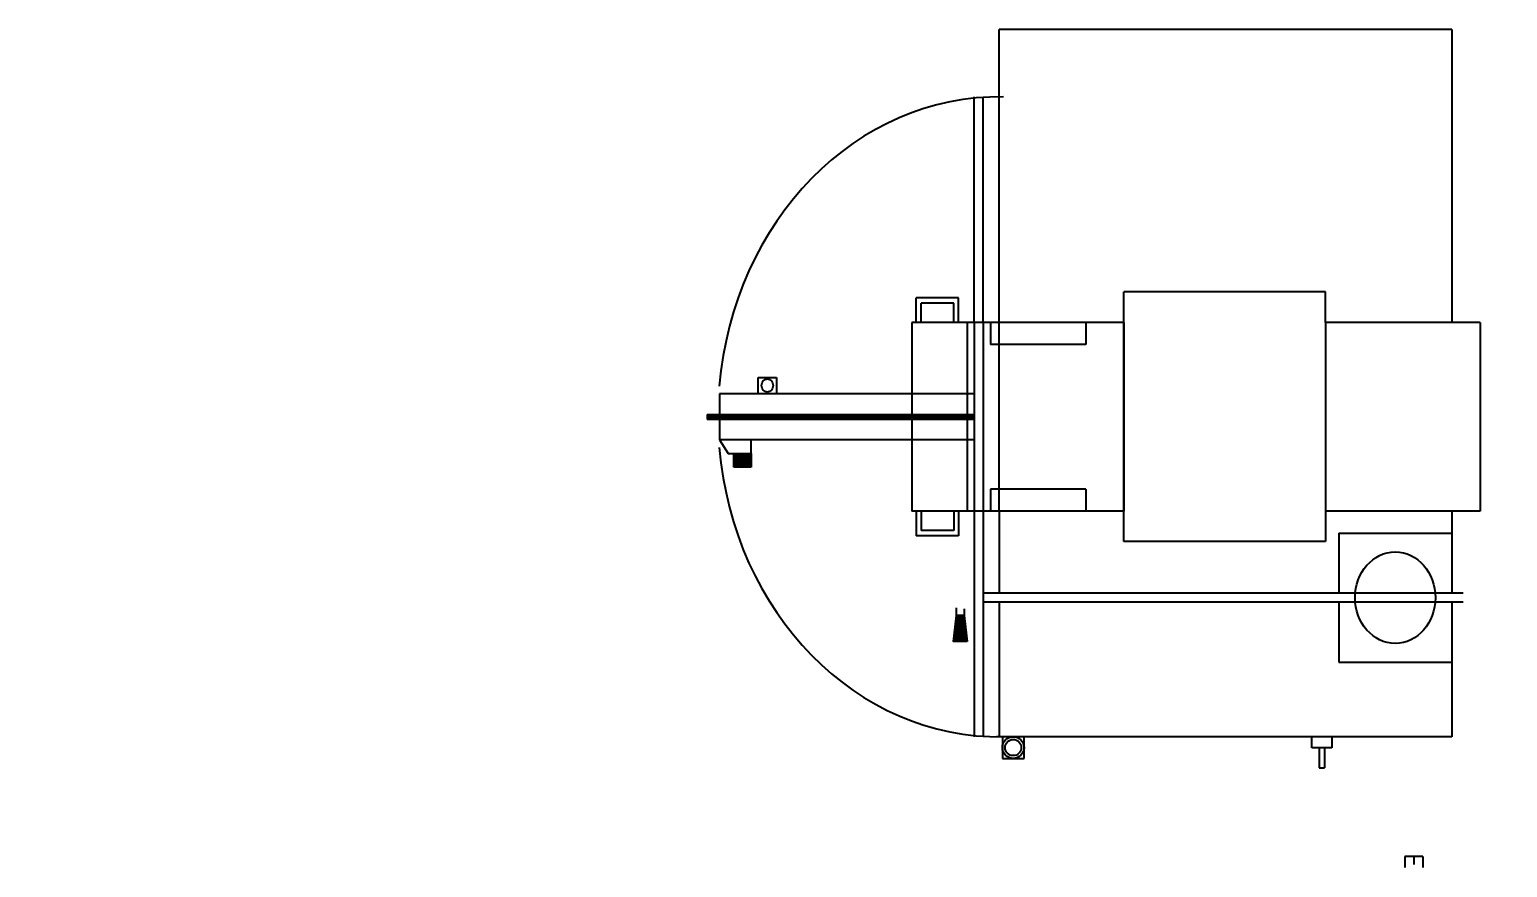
# Model space of a CAD drawing. Extents: x -5598 to 26293, y -3808 to 13850.
# Drawn here: x -1886.2 to -1663.1, y 10409.1 to 10535.6 of the extents above; entities that cross this region are included whole.
import ezdxf

# ---------------------------------------------------------------- set-up
doc = ezdxf.new("R2010")
doc.units = 0
doc.header["$LTSCALE"] = 100
doc.header["$MEASUREMENT"] = 0
doc.layers.add('IZ', color=7, linetype='Continuous')
doc.layers.add('OLCU DIS', color=7, linetype='Continuous')
doc.styles.add('olcu', font='romans.shx', dxfattribs={"width": 0.5})
doc.dimstyles.new('1-200', dxfattribs={"dimtxt": 40, "dimasz": 2, "dimexe": 0, "dimexo": 0, "dimgap": 10, "dimtad": 1, "dimdec": 4, "dimrnd": 0.1, "dimzin": 9, "dimdsep": 46, "dimtxsty": 'olcu', "dimblk1": 'SOL', "dimblk2": 'SAG', "dimsah": 1, "dimcen": 0, "dimse1": 1, "dimse2": 1, "dimclre": 13, "dimadec": 0, "dimazin": 0, "dimtfac": 1, "dimtdec": 4, "dimtix": 1, "dimtmove": 2, "dimatfit": 2, "dimldrblk": 'SOL', "dimfxl": 0, "dimtolj": 1, "dimarcsym": 0})

# ---------------------------------------------------------------- blocks, each defined once
blk = doc.blocks.new('CAMASIRHANE-UTULEME')
at = {"color": 0}
for p, q in [((-132.03, -363.87), (-200.37, -363.87)), ((-200.37, -374.04), (-200.37, -363.87)), ((-132.03, -363.87), (-132.03, -408.11)), ((-204.11, -408.11), (-204.11, -374.04)), ((-202.79, -408.11), (-202.79, -374.04)), ((-200.37, -436.6), (-200.37, -374.04)), ((-151.09, -403.5), (-181.51, -403.5)), ((-181.51, -441.21), (-181.51, -403.5)), ((-151.09, -408.11), (-151.09, -403.5)), ((-206.47, -404.37), (-212.86, -404.37)), ((-212.86, -408.11), (-212.86, -404.37)), ((-207.19, -405.19), (-212.15, -405.19)), ((-212.15, -408.11), (-212.15, -405.19)), ((-207.19, -408.11), (-207.19, -405.19)), ((-206.47, -408.11), (-206.47, -404.37)), ((-181.51, -408.11), (-213.55, -408.11)), ((-213.55, -408.11), (-213.55, -436.6)), ((-205.17, -408.11), (-205.17, -436.6)), ((-204.11, -408.11), (-204.11, -470.67)), ((-202.79, -408.11), (-202.79, -470.67)), ((-201.68, -408.11), (-201.68, -411.43)), ((-187.29, -408.11), (-187.29, -411.43)), ((-181.51, -408.11), (-181.51, -436.6)), ((-127.76, -408.11), (-151.09, -408.11)), ((-151.09, -408.11), (-151.09, -436.6)), ((-127.76, -408.11), (-127.76, -436.6)), ((-187.29, -411.43), (-201.68, -411.43)), ((-236.72, -418.9), (-236.72, -416.42)), ((-236.72, -416.42), (-233.95, -416.42)), ((-233.95, -416.42), (-233.95, -418.9)), ((-204.11, -418.9), (-242.56, -418.9)), ((-242.56, -418.9), (-242.56, -425.81)), ((-244.44, -422.01), (-213.55, -422.01)), ((-244.44, -422.01), (-244.44, -422.7)), ((-244.44, -422.01), (-243.83, -422.7)), ((-244.44, -422.11), (-243.92, -422.7)), ((-244.44, -422.21), (-244.01, -422.7)), ((-244.44, -422.32), (-244.1, -422.7)), ((-244.44, -422.42), (-244.19, -422.7)), ((-244.44, -422.52), (-244.28, -422.7)), ((-244.44, -422.62), (-244.37, -422.7)), ((-244.44, -422.7), (-213.55, -422.7)), ((-244.35, -422.01), (-243.74, -422.7)), ((-244.26, -422.01), (-243.65, -422.7)), ((-244.17, -422.01), (-243.56, -422.7)), ((-244.08, -422.01), (-243.47, -422.7)), ((-243.99, -422.01), (-243.38, -422.7)), ((-243.9, -422.01), (-243.29, -422.7)), ((-243.81, -422.01), (-243.2, -422.7)), ((-243.72, -422.01), (-243.11, -422.7)), ((-243.63, -422.01), (-243.02, -422.7)), ((-243.54, -422.01), (-242.93, -422.7)), ((-243.45, -422.01), (-242.84, -422.7)), ((-243.36, -422.01), (-242.76, -422.7)), ((-243.27, -422.01), (-242.67, -422.7)), ((-243.18, -422.01), (-242.58, -422.7)), ((-243.09, -422.01), (-242.56, -422.62)), ((-243, -422.01), (-242.56, -422.52)), ((-242.92, -422.01), (-242.56, -422.42)), ((-242.83, -422.01), (-242.56, -422.32)), ((-242.74, -422.01), (-242.56, -422.21)), ((-242.65, -422.01), (-242.56, -422.11)), ((-242.56, -422.01), (-242.56, -422.01)), ((-242.56, -422.01), (-241.95, -422.7)), ((-242.56, -422.11), (-242.04, -422.7)), ((-242.56, -422.21), (-242.13, -422.7)), ((-242.56, -422.32), (-242.22, -422.7)), ((-242.56, -422.42), (-242.31, -422.7)), ((-242.56, -422.52), (-242.4, -422.7)), ((-242.56, -422.62), (-242.49, -422.7)), ((-242.47, -422.01), (-241.86, -422.7)), ((-242.38, -422.01), (-241.77, -422.7)), ((-242.29, -422.01), (-241.68, -422.7)), ((-242.2, -422.01), (-241.59, -422.7)), ((-242.11, -422.01), (-241.5, -422.7)), ((-242.02, -422.01), (-241.41, -422.7)), ((-241.93, -422.01), (-241.32, -422.7)), ((-241.84, -422.01), (-241.23, -422.7)), ((-241.75, -422.01), (-241.14, -422.7)), ((-241.66, -422.01), (-241.05, -422.7)), ((-241.57, -422.01), (-240.97, -422.7)), ((-241.48, -422.01), (-240.88, -422.7)), ((-241.39, -422.01), (-240.79, -422.7)), ((-241.3, -422.01), (-240.7, -422.7)), ((-241.21, -422.01), (-240.61, -422.7)), ((-241.13, -422.01), (-240.52, -422.7)), ((-241.04, -422.01), (-240.43, -422.7)), ((-240.95, -422.01), (-240.34, -422.7)), ((-240.86, -422.01), (-240.25, -422.7)), ((-240.77, -422.01), (-240.16, -422.7)), ((-240.68, -422.01), (-240.07, -422.7)), ((-240.59, -422.01), (-239.98, -422.7)), ((-240.5, -422.01), (-239.89, -422.7)), ((-240.41, -422.01), (-239.8, -422.7)), ((-240.32, -422.01), (-239.71, -422.7)), ((-240.23, -422.01), (-239.62, -422.7)), ((-240.14, -422.01), (-239.53, -422.7)), ((-240.05, -422.01), (-239.44, -422.7)), ((-239.96, -422.01), (-239.35, -422.7)), ((-239.87, -422.01), (-239.26, -422.7)), ((-239.78, -422.01), (-239.18, -422.7)), ((-239.69, -422.01), (-239.09, -422.7)), ((-239.6, -422.01), (-239, -422.7)), ((-239.51, -422.01), (-238.91, -422.7)), ((-239.42, -422.01), (-238.82, -422.7)), ((-239.34, -422.01), (-238.73, -422.7)), ((-239.25, -422.01), (-238.64, -422.7)), ((-239.16, -422.01), (-238.55, -422.7)), ((-239.07, -422.01), (-238.46, -422.7)), ((-238.98, -422.01), (-238.37, -422.7)), ((-238.89, -422.01), (-238.28, -422.7)), ((-238.8, -422.01), (-238.19, -422.7)), ((-238.71, -422.01), (-238.1, -422.7)), ((-238.62, -422.01), (-238.01, -422.7)), ((-238.53, -422.01), (-237.92, -422.7)), ((-238.44, -422.01), (-237.83, -422.7)), ((-238.35, -422.01), (-237.74, -422.7)), ((-238.26, -422.01), (-237.65, -422.7)), ((-238.17, -422.01), (-237.56, -422.7)), ((-238.08, -422.01), (-237.47, -422.7)), ((-237.99, -422.01), (-237.39, -422.7)), ((-237.9, -422.01), (-237.3, -422.7)), ((-237.81, -422.01), (-237.21, -422.7)), ((-237.72, -422.01), (-237.12, -422.7)), ((-237.63, -422.01), (-237.03, -422.7)), ((-237.55, -422.01), (-236.94, -422.7)), ((-237.46, -422.01), (-236.85, -422.7)), ((-237.37, -422.01), (-236.76, -422.7)), ((-237.28, -422.01), (-236.67, -422.7)), ((-237.19, -422.01), (-236.58, -422.7)), ((-237.1, -422.01), (-236.49, -422.7)), ((-237.01, -422.01), (-236.4, -422.7)), ((-236.92, -422.01), (-236.31, -422.7)), ((-236.83, -422.01), (-236.22, -422.7)), ((-236.74, -422.01), (-236.13, -422.7)), ((-236.65, -422.01), (-236.04, -422.7)), ((-236.56, -422.01), (-235.95, -422.7)), ((-236.47, -422.01), (-235.86, -422.7)), ((-236.38, -422.01), (-235.77, -422.7)), ((-236.29, -422.01), (-235.68, -422.7)), ((-236.2, -422.01), (-235.6, -422.7)), ((-236.11, -422.01), (-235.51, -422.7)), ((-236.02, -422.01), (-235.42, -422.7)), ((-235.93, -422.01), (-235.33, -422.7)), ((-235.84, -422.01), (-235.24, -422.7)), ((-235.76, -422.01), (-235.15, -422.7)), ((-235.67, -422.01), (-235.06, -422.7)), ((-235.58, -422.01), (-234.97, -422.7)), ((-235.49, -422.01), (-234.88, -422.7)), ((-235.4, -422.01), (-234.79, -422.7)), ((-235.31, -422.01), (-234.7, -422.7)), ((-235.22, -422.01), (-234.61, -422.7)), ((-235.13, -422.01), (-234.52, -422.7)), ((-235.04, -422.01), (-234.43, -422.7)), ((-234.95, -422.01), (-234.34, -422.7)), ((-234.86, -422.01), (-234.25, -422.7)), ((-234.77, -422.01), (-234.16, -422.7)), ((-234.68, -422.01), (-234.07, -422.7)), ((-234.59, -422.01), (-233.98, -422.7)), ((-234.5, -422.01), (-233.89, -422.7)), ((-234.41, -422.01), (-233.81, -422.7)), ((-234.32, -422.01), (-233.72, -422.7)), ((-234.23, -422.01), (-233.63, -422.7)), ((-234.14, -422.01), (-233.54, -422.7)), ((-234.05, -422.01), (-233.45, -422.7)), ((-233.97, -422.01), (-233.36, -422.7)), ((-233.88, -422.01), (-233.27, -422.7)), ((-233.79, -422.01), (-233.18, -422.7)), ((-233.7, -422.01), (-233.09, -422.7)), ((-233.61, -422.01), (-233, -422.7)), ((-233.52, -422.01), (-232.91, -422.7)), ((-233.43, -422.01), (-232.82, -422.7)), ((-233.34, -422.01), (-232.73, -422.7)), ((-233.25, -422.01), (-232.64, -422.7)), ((-233.16, -422.01), (-232.55, -422.7)), ((-233.07, -422.01), (-232.46, -422.7)), ((-232.98, -422.01), (-232.37, -422.7)), ((-232.89, -422.01), (-232.28, -422.7)), ((-232.8, -422.01), (-232.19, -422.7)), ((-232.71, -422.01), (-232.1, -422.7)), ((-232.62, -422.01), (-232.01, -422.7)), ((-232.53, -422.01), (-231.93, -422.7)), ((-232.44, -422.01), (-231.84, -422.7)), ((-232.35, -422.01), (-231.75, -422.7)), ((-232.26, -422.01), (-231.66, -422.7)), ((-232.18, -422.01), (-231.57, -422.7)), ((-232.09, -422.01), (-231.48, -422.7)), ((-232, -422.01), (-231.39, -422.7)), ((-231.91, -422.01), (-231.3, -422.7)), ((-231.82, -422.01), (-231.21, -422.7)), ((-231.73, -422.01), (-231.12, -422.7)), ((-231.64, -422.01), (-231.03, -422.7)), ((-231.55, -422.01), (-230.94, -422.7)), ((-231.46, -422.01), (-230.85, -422.7)), ((-231.37, -422.01), (-230.76, -422.7)), ((-231.28, -422.01), (-230.67, -422.7)), ((-231.19, -422.01), (-230.58, -422.7)), ((-231.1, -422.01), (-230.49, -422.7)), ((-231.01, -422.01), (-230.4, -422.7)), ((-230.92, -422.01), (-230.31, -422.7)), ((-230.83, -422.01), (-230.22, -422.7)), ((-230.74, -422.01), (-230.14, -422.7)), ((-230.65, -422.01), (-230.05, -422.7)), ((-230.56, -422.01), (-229.96, -422.7)), ((-230.47, -422.01), (-229.87, -422.7)), ((-230.38, -422.01), (-229.78, -422.7)), ((-230.3, -422.01), (-229.69, -422.7)), ((-230.21, -422.01), (-229.6, -422.7)), ((-230.12, -422.01), (-229.51, -422.7)), ((-230.03, -422.01), (-229.42, -422.7)), ((-229.94, -422.01), (-229.33, -422.7)), ((-229.85, -422.01), (-229.24, -422.7)), ((-229.76, -422.01), (-229.15, -422.7)), ((-229.67, -422.01), (-229.06, -422.7)), ((-229.58, -422.01), (-228.97, -422.7)), ((-229.49, -422.01), (-228.88, -422.7)), ((-229.4, -422.01), (-228.79, -422.7)), ((-229.31, -422.01), (-228.7, -422.7)), ((-229.22, -422.01), (-228.61, -422.7)), ((-229.13, -422.01), (-228.52, -422.7)), ((-229.04, -422.01), (-228.43, -422.7)), ((-228.95, -422.01), (-228.35, -422.7)), ((-228.86, -422.01), (-228.26, -422.7)), ((-228.77, -422.01), (-228.17, -422.7)), ((-228.68, -422.01), (-228.08, -422.7)), ((-228.59, -422.01), (-227.99, -422.7)), ((-228.51, -422.01), (-227.9, -422.7)), ((-228.42, -422.01), (-227.81, -422.7)), ((-228.33, -422.01), (-227.72, -422.7)), ((-228.24, -422.01), (-227.63, -422.7)), ((-228.15, -422.01), (-227.54, -422.7)), ((-228.06, -422.01), (-227.45, -422.7)), ((-227.97, -422.01), (-227.36, -422.7)), ((-227.88, -422.01), (-227.27, -422.7)), ((-227.79, -422.01), (-227.18, -422.7)), ((-227.7, -422.01), (-227.09, -422.7)), ((-227.61, -422.01), (-227, -422.7)), ((-227.52, -422.01), (-226.91, -422.7)), ((-227.43, -422.01), (-226.82, -422.7)), ((-227.34, -422.01), (-226.73, -422.7)), ((-227.25, -422.01), (-226.64, -422.7)), ((-227.16, -422.01), (-226.56, -422.7)), ((-227.07, -422.01), (-226.47, -422.7)), ((-226.98, -422.01), (-226.38, -422.7)), ((-226.89, -422.01), (-226.29, -422.7)), ((-226.8, -422.01), (-226.2, -422.7)), ((-226.72, -422.01), (-226.11, -422.7)), ((-226.63, -422.01), (-226.02, -422.7)), ((-226.54, -422.01), (-225.93, -422.7)), ((-226.45, -422.01), (-225.84, -422.7)), ((-226.36, -422.01), (-225.75, -422.7)), ((-226.27, -422.01), (-225.66, -422.7)), ((-226.18, -422.01), (-225.57, -422.7)), ((-226.09, -422.01), (-225.48, -422.7)), ((-226, -422.01), (-225.39, -422.7)), ((-225.91, -422.01), (-225.3, -422.7)), ((-225.82, -422.01), (-225.21, -422.7)), ((-225.73, -422.01), (-225.12, -422.7)), ((-225.64, -422.01), (-225.03, -422.7)), ((-225.55, -422.01), (-224.94, -422.7)), ((-225.46, -422.01), (-224.85, -422.7)), ((-225.37, -422.01), (-224.77, -422.7)), ((-225.28, -422.01), (-224.68, -422.7)), ((-225.19, -422.01), (-224.59, -422.7)), ((-225.1, -422.01), (-224.5, -422.7)), ((-225.01, -422.01), (-224.41, -422.7)), ((-224.93, -422.01), (-224.32, -422.7)), ((-224.84, -422.01), (-224.23, -422.7)), ((-224.75, -422.01), (-224.14, -422.7)), ((-224.66, -422.01), (-224.05, -422.7)), ((-224.57, -422.01), (-223.96, -422.7)), ((-224.48, -422.01), (-223.87, -422.7)), ((-224.39, -422.01), (-223.78, -422.7)), ((-224.3, -422.01), (-223.69, -422.7)), ((-224.21, -422.01), (-223.6, -422.7)), ((-224.12, -422.01), (-223.51, -422.7)), ((-224.03, -422.01), (-223.42, -422.7)), ((-223.94, -422.01), (-223.33, -422.7)), ((-223.85, -422.01), (-223.24, -422.7)), ((-223.76, -422.01), (-223.15, -422.7)), ((-223.67, -422.01), (-223.06, -422.7)), ((-223.58, -422.01), (-222.98, -422.7)), ((-223.49, -422.01), (-222.89, -422.7)), ((-223.4, -422.01), (-222.8, -422.7)), ((-223.31, -422.01), (-222.71, -422.7)), ((-223.22, -422.01), (-222.62, -422.7)), ((-223.14, -422.01), (-222.53, -422.7)), ((-223.05, -422.01), (-222.44, -422.7)), ((-222.96, -422.01), (-222.35, -422.7)), ((-222.87, -422.01), (-222.26, -422.7)), ((-222.78, -422.01), (-222.17, -422.7)), ((-222.69, -422.01), (-222.08, -422.7)), ((-222.6, -422.01), (-221.99, -422.7)), ((-222.51, -422.01), (-221.9, -422.7)), ((-222.42, -422.01), (-221.81, -422.7)), ((-222.33, -422.01), (-221.72, -422.7)), ((-222.24, -422.01), (-221.63, -422.7)), ((-222.15, -422.01), (-221.54, -422.7)), ((-222.06, -422.01), (-221.45, -422.7)), ((-221.97, -422.01), (-221.36, -422.7)), ((-221.88, -422.01), (-221.27, -422.7)), ((-221.79, -422.01), (-221.19, -422.7)), ((-221.7, -422.01), (-221.1, -422.7)), ((-221.61, -422.01), (-221.01, -422.7)), ((-221.52, -422.01), (-220.92, -422.7)), ((-221.43, -422.01), (-220.83, -422.7)), ((-221.35, -422.01), (-220.74, -422.7)), ((-221.26, -422.01), (-220.65, -422.7)), ((-221.17, -422.01), (-220.56, -422.7)), ((-221.08, -422.01), (-220.47, -422.7)), ((-220.99, -422.01), (-220.38, -422.7)), ((-220.9, -422.01), (-220.29, -422.7)), ((-220.81, -422.01), (-220.2, -422.7)), ((-220.72, -422.01), (-220.11, -422.7)), ((-220.63, -422.01), (-220.02, -422.7)), ((-220.54, -422.01), (-219.93, -422.7)), ((-220.45, -422.01), (-219.84, -422.7)), ((-220.36, -422.01), (-219.75, -422.7)), ((-220.27, -422.01), (-219.66, -422.7)), ((-220.18, -422.01), (-219.57, -422.7)), ((-220.09, -422.01), (-219.48, -422.7)), ((-220, -422.01), (-219.39, -422.7)), ((-219.91, -422.01), (-219.31, -422.7)), ((-219.82, -422.01), (-219.22, -422.7)), ((-219.73, -422.01), (-219.13, -422.7)), ((-219.64, -422.01), (-219.04, -422.7)), ((-219.56, -422.01), (-218.95, -422.7)), ((-219.47, -422.01), (-218.86, -422.7)), ((-219.38, -422.01), (-218.77, -422.7)), ((-219.29, -422.01), (-218.68, -422.7)), ((-219.2, -422.01), (-218.59, -422.7)), ((-219.11, -422.01), (-218.5, -422.7)), ((-219.02, -422.01), (-218.41, -422.7)), ((-218.93, -422.01), (-218.32, -422.7)), ((-218.84, -422.01), (-218.23, -422.7)), ((-218.75, -422.01), (-218.14, -422.7)), ((-218.66, -422.01), (-218.05, -422.7)), ((-218.57, -422.01), (-217.96, -422.7)), ((-218.48, -422.01), (-217.87, -422.7)), ((-218.39, -422.01), (-217.78, -422.7)), ((-218.3, -422.01), (-217.69, -422.7)), ((-218.21, -422.01), (-217.6, -422.7)), ((-218.12, -422.01), (-217.52, -422.7)), ((-218.03, -422.01), (-217.43, -422.7)), ((-217.94, -422.01), (-217.34, -422.7)), ((-217.85, -422.01), (-217.25, -422.7)), ((-217.76, -422.01), (-217.16, -422.7)), ((-217.68, -422.01), (-217.07, -422.7)), ((-217.59, -422.01), (-216.98, -422.7)), ((-217.5, -422.01), (-216.89, -422.7)), ((-217.41, -422.01), (-216.8, -422.7)), ((-217.32, -422.01), (-216.71, -422.7)), ((-217.23, -422.01), (-216.62, -422.7)), ((-217.14, -422.01), (-216.53, -422.7)), ((-217.05, -422.01), (-216.44, -422.7)), ((-216.96, -422.01), (-216.35, -422.7)), ((-216.87, -422.01), (-216.26, -422.7)), ((-216.78, -422.01), (-216.17, -422.7)), ((-216.69, -422.01), (-216.08, -422.7)), ((-216.6, -422.01), (-215.99, -422.7)), ((-216.51, -422.01), (-215.9, -422.7)), ((-216.42, -422.01), (-215.81, -422.7)), ((-216.33, -422.01), (-215.73, -422.7)), ((-216.24, -422.01), (-215.64, -422.7)), ((-216.15, -422.01), (-215.55, -422.7)), ((-216.06, -422.01), (-215.46, -422.7)), ((-215.97, -422.01), (-215.37, -422.7)), ((-215.89, -422.01), (-215.28, -422.7)), ((-215.8, -422.01), (-215.19, -422.7)), ((-215.71, -422.01), (-215.1, -422.7)), ((-215.62, -422.01), (-215.01, -422.7)), ((-215.53, -422.01), (-214.92, -422.7)), ((-215.44, -422.01), (-214.83, -422.7)), ((-215.35, -422.01), (-214.74, -422.7)), ((-215.26, -422.01), (-214.65, -422.7)), ((-215.17, -422.01), (-214.56, -422.7)), ((-215.08, -422.01), (-214.47, -422.7)), ((-214.99, -422.01), (-214.38, -422.7)), ((-214.9, -422.01), (-214.29, -422.7)), ((-214.81, -422.01), (-214.2, -422.7)), ((-214.72, -422.01), (-214.11, -422.7)), ((-214.63, -422.01), (-214.02, -422.7)), ((-214.54, -422.01), (-213.94, -422.7)), ((-214.45, -422.01), (-213.85, -422.7)), ((-214.36, -422.01), (-213.76, -422.7)), ((-214.27, -422.01), (-213.67, -422.7)), ((-214.18, -422.01), (-213.58, -422.7)), ((-214.1, -422.01), (-213.55, -422.63)), ((-214.01, -422.01), (-213.55, -422.52)), ((-213.92, -422.01), (-213.55, -422.42)), ((-213.83, -422.01), (-213.55, -422.32)), ((-213.74, -422.01), (-213.55, -422.22)), ((-213.65, -422.01), (-213.55, -422.12)), ((-213.56, -422.01), (-213.55, -422.01)), ((-213.55, -422.01), (-213.55, -422.7)), ((-213.55, -422.01), (-204.11, -422.01)), ((-213.55, -422.01), (-212.94, -422.7)), ((-213.55, -422.11), (-213.03, -422.7)), ((-213.55, -422.21), (-213.12, -422.7)), ((-213.55, -422.31), (-213.21, -422.7)), ((-213.55, -422.41), (-213.3, -422.7)), ((-213.55, -422.51), (-213.39, -422.7)), ((-213.55, -422.62), (-213.48, -422.7)), ((-213.55, -422.7), (-204.11, -422.7)), ((-213.46, -422.01), (-212.85, -422.7)), ((-213.37, -422.01), (-212.76, -422.7)), ((-213.28, -422.01), (-212.67, -422.7)), ((-213.19, -422.01), (-212.58, -422.7)), ((-213.1, -422.01), (-212.5, -422.7)), ((-213.01, -422.01), (-212.41, -422.7)), ((-212.92, -422.01), (-212.32, -422.7)), ((-212.83, -422.01), (-212.23, -422.7)), ((-212.74, -422.01), (-212.14, -422.7)), ((-212.65, -422.01), (-212.05, -422.7)), ((-212.56, -422.01), (-211.96, -422.7)), ((-212.47, -422.01), (-211.87, -422.7)), ((-212.38, -422.01), (-211.78, -422.7)), ((-212.29, -422.01), (-211.69, -422.7)), ((-212.2, -422.01), (-211.6, -422.7)), ((-212.11, -422.01), (-211.51, -422.7)), ((-212.02, -422.01), (-211.42, -422.7)), ((-211.94, -422.01), (-211.33, -422.7)), ((-211.85, -422.01), (-211.24, -422.7)), ((-211.76, -422.01), (-211.15, -422.7)), ((-211.67, -422.01), (-211.06, -422.7)), ((-211.58, -422.01), (-210.97, -422.7)), ((-211.49, -422.01), (-210.88, -422.7)), ((-211.4, -422.01), (-210.79, -422.7)), ((-211.31, -422.01), (-210.71, -422.7)), ((-211.22, -422.01), (-210.62, -422.7)), ((-211.13, -422.01), (-210.53, -422.7)), ((-211.04, -422.01), (-210.44, -422.7)), ((-210.95, -422.01), (-210.35, -422.7)), ((-210.86, -422.01), (-210.26, -422.7)), ((-210.77, -422.01), (-210.17, -422.7)), ((-210.68, -422.01), (-210.08, -422.7)), ((-210.59, -422.01), (-209.99, -422.7)), ((-210.5, -422.01), (-209.9, -422.7)), ((-210.41, -422.01), (-209.81, -422.7)), ((-210.32, -422.01), (-209.72, -422.7)), ((-210.23, -422.01), (-209.63, -422.7)), ((-210.15, -422.01), (-209.54, -422.7)), ((-210.06, -422.01), (-209.45, -422.7)), ((-209.97, -422.01), (-209.36, -422.7)), ((-209.88, -422.01), (-209.27, -422.7)), ((-209.79, -422.01), (-209.18, -422.7)), ((-209.7, -422.01), (-209.09, -422.7)), ((-209.61, -422.01), (-209, -422.7)), ((-209.52, -422.01), (-208.92, -422.7)), ((-209.43, -422.01), (-208.83, -422.7)), ((-209.34, -422.01), (-208.74, -422.7)), ((-209.25, -422.01), (-208.65, -422.7)), ((-209.16, -422.01), (-208.56, -422.7)), ((-209.07, -422.01), (-208.47, -422.7)), ((-208.98, -422.01), (-208.38, -422.7)), ((-208.89, -422.01), (-208.29, -422.7)), ((-208.8, -422.01), (-208.2, -422.7)), ((-208.71, -422.01), (-208.11, -422.7)), ((-208.62, -422.01), (-208.02, -422.7)), ((-208.53, -422.01), (-207.93, -422.7)), ((-208.44, -422.01), (-207.84, -422.7)), ((-208.36, -422.01), (-207.75, -422.7)), ((-208.27, -422.01), (-207.66, -422.7)), ((-208.18, -422.01), (-207.57, -422.7)), ((-208.09, -422.01), (-207.48, -422.7)), ((-208, -422.01), (-207.39, -422.7)), ((-207.91, -422.01), (-207.3, -422.7)), ((-207.82, -422.01), (-207.21, -422.7)), ((-207.73, -422.01), (-207.13, -422.7)), ((-207.64, -422.01), (-207.04, -422.7)), ((-207.55, -422.01), (-206.95, -422.7)), ((-207.46, -422.01), (-206.86, -422.7)), ((-207.37, -422.01), (-206.77, -422.7)), ((-207.28, -422.01), (-206.68, -422.7)), ((-207.19, -422.01), (-206.59, -422.7)), ((-207.1, -422.01), (-206.5, -422.7)), ((-207.01, -422.01), (-206.41, -422.7)), ((-206.92, -422.01), (-206.32, -422.7)), ((-206.83, -422.01), (-206.23, -422.7)), ((-206.74, -422.01), (-206.14, -422.7)), ((-206.65, -422.01), (-206.05, -422.7)), ((-206.57, -422.01), (-205.96, -422.7)), ((-206.48, -422.01), (-205.87, -422.7)), ((-206.39, -422.01), (-205.78, -422.7)), ((-206.3, -422.01), (-205.69, -422.7)), ((-206.21, -422.01), (-205.6, -422.7)), ((-206.12, -422.01), (-205.51, -422.7)), ((-206.03, -422.01), (-205.42, -422.7)), ((-205.94, -422.01), (-205.34, -422.7)), ((-205.85, -422.01), (-205.25, -422.7)), ((-205.76, -422.01), (-205.16, -422.7)), ((-205.67, -422.01), (-205.07, -422.7)), ((-205.58, -422.01), (-204.98, -422.7)), ((-205.49, -422.01), (-204.89, -422.7)), ((-205.4, -422.01), (-204.8, -422.7)), ((-205.31, -422.01), (-204.71, -422.7)), ((-205.22, -422.01), (-204.62, -422.7)), ((-205.13, -422.01), (-204.53, -422.7)), ((-205.04, -422.01), (-204.44, -422.7)), ((-204.95, -422.01), (-204.35, -422.7)), ((-204.86, -422.01), (-204.26, -422.7)), ((-204.78, -422.01), (-204.17, -422.7)), ((-204.69, -422.01), (-204.11, -422.67)), ((-204.6, -422.01), (-204.11, -422.56)), ((-204.51, -422.01), (-204.11, -422.46)), ((-204.42, -422.01), (-204.11, -422.36)), ((-204.33, -422.01), (-204.11, -422.26)), ((-204.24, -422.01), (-204.11, -422.16)), ((-204.15, -422.01), (-204.11, -422.05)), ((-204.11, -425.81), (-242.56, -425.81)), ((-242.56, -425.81), (-241.27, -427.91)), ((-237.79, -427.91), (-237.79, -425.81)), ((-241.27, -427.91), (-237.79, -427.91)), ((-240.4, -429.97), (-240.4, -427.91)), ((-240.4, -427.93), (-239.09, -429.42)), ((-240.4, -428.04), (-239.09, -429.52)), ((-240.4, -428.14), (-239.09, -429.62)), ((-240.4, -428.24), (-239.09, -429.73)), ((-240.4, -428.34), (-239.09, -429.83)), ((-240.33, -427.91), (-239.09, -429.32)), ((-240.24, -427.91), (-239.09, -429.22)), ((-240.15, -427.91), (-239.09, -429.12)), ((-240.06, -427.91), (-239.09, -429.01)), ((-239.97, -427.91), (-239.09, -428.91)), ((-239.88, -427.91), (-239.09, -428.81)), ((-239.79, -427.91), (-239.09, -428.71)), ((-239.7, -427.91), (-239.09, -428.61)), ((-239.61, -427.91), (-239.09, -428.5)), ((-239.52, -427.91), (-239.09, -428.4)), ((-239.43, -427.91), (-239.09, -428.3)), ((-239.35, -427.91), (-239.09, -428.2)), ((-239.26, -427.91), (-239.09, -428.1)), ((-239.17, -427.91), (-239.09, -427.99)), ((-239.09, -429.97), (-239.09, -427.91)), ((-239.09, -427.99), (-237.79, -429.48)), ((-239.09, -428.1), (-237.79, -429.58)), ((-239.09, -428.2), (-237.79, -429.68)), ((-239.09, -428.3), (-237.79, -429.79)), ((-239.08, -427.91), (-237.79, -429.38)), ((-238.99, -427.91), (-237.79, -429.28)), ((-238.9, -427.91), (-237.79, -429.17)), ((-238.81, -427.91), (-237.79, -429.07)), ((-238.72, -427.91), (-237.79, -428.97)), ((-238.63, -427.91), (-237.79, -428.87)), ((-238.54, -427.91), (-237.79, -428.77)), ((-238.45, -427.91), (-237.79, -428.67)), ((-238.36, -427.91), (-237.79, -428.56)), ((-238.27, -427.91), (-237.79, -428.46)), ((-238.18, -427.91), (-237.79, -428.36)), ((-238.09, -427.91), (-237.79, -428.26)), ((-238, -427.91), (-237.79, -428.16)), ((-237.91, -427.91), (-237.79, -428.05)), ((-237.82, -427.91), (-237.79, -427.95)), ((-237.79, -427.91), (-237.79, -429.97)), ((-240.4, -428.44), (-239.09, -429.93)), ((-240.4, -428.55), (-239.15, -429.97)), ((-240.4, -428.65), (-239.24, -429.97)), ((-240.4, -428.75), (-239.33, -429.97)), ((-240.4, -428.85), (-239.42, -429.97)), ((-240.4, -428.95), (-239.51, -429.97)), ((-240.4, -429.06), (-239.6, -429.97)), ((-240.4, -429.16), (-239.69, -429.97)), ((-240.4, -429.26), (-239.78, -429.97)), ((-240.4, -429.36), (-239.87, -429.97)), ((-240.4, -429.46), (-239.96, -429.97)), ((-240.4, -429.57), (-240.05, -429.97)), ((-240.4, -429.67), (-240.14, -429.97)), ((-240.4, -429.77), (-240.23, -429.97)), ((-240.4, -429.87), (-240.31, -429.97)), ((-237.79, -429.97), (-240.4, -429.97)), ((-239.09, -428.4), (-237.79, -429.89)), ((-239.09, -428.5), (-237.81, -429.97)), ((-239.09, -428.61), (-237.9, -429.97)), ((-239.09, -428.71), (-237.99, -429.97)), ((-239.09, -428.81), (-238.08, -429.97)), ((-239.09, -428.91), (-238.17, -429.97)), ((-239.09, -429.01), (-238.26, -429.97)), ((-239.09, -429.12), (-238.35, -429.97)), ((-239.09, -429.22), (-238.44, -429.97)), ((-239.09, -429.32), (-238.52, -429.97)), ((-239.09, -429.42), (-238.61, -429.97)), ((-239.09, -429.52), (-238.7, -429.97)), ((-239.09, -429.62), (-238.79, -429.97)), ((-239.09, -429.73), (-238.88, -429.97)), ((-239.09, -429.83), (-238.97, -429.97)), ((-239.09, -429.93), (-239.06, -429.97)), ((-187.29, -433.28), (-201.68, -433.28)), ((-201.68, -433.28), (-201.68, -436.6)), ((-187.29, -433.28), (-187.29, -436.6)), ((-181.51, -436.6), (-213.55, -436.6)), ((-212.86, -436.6), (-212.86, -440.34)), ((-212.15, -436.6), (-212.15, -439.52)), ((-207.19, -436.6), (-207.19, -439.52)), ((-206.47, -436.6), (-206.47, -440.34)), ((-200.37, -436.6), (-200.37, -448.98)), ((-127.76, -436.6), (-151.09, -436.6)), ((-151.09, -436.6), (-151.09, -441.21)), ((-132.03, -436.6), (-132.03, -448.98)), ((-206.47, -440.34), (-212.86, -440.34)), ((-207.19, -439.52), (-212.15, -439.52)), ((-151.09, -441.21), (-181.51, -441.21)), ((-149.09, -439.95), (-132.03, -439.95)), ((-149.09, -439.95), (-149.09, -448.98)), ((-130.29, -448.98), (-202.79, -448.98)), ((-149.09, -450.36), (-202.79, -450.36)), ((-200.37, -450.36), (-200.37, -470.67)), ((-130.29, -450.36), (-149.09, -450.36)), ((-149.09, -450.36), (-149.09, -459.39)), ((-132.03, -450.36), (-132.03, -470.67)), ((-206.84, -452.37), (-207.3, -456.3)), ((-206.89, -452.82), (-205.36, -454.56)), ((-206.88, -452.73), (-205.38, -454.44)), ((-206.87, -452.64), (-205.39, -454.32)), ((-206.86, -452.55), (-205.41, -454.21)), ((-206.85, -452.46), (-205.42, -454.09)), ((-206.82, -451.18), (-206.84, -452.37)), ((-205.62, -452.37), (-206.84, -452.37)), ((-206.84, -452.37), (-205.43, -453.97)), ((-206.75, -452.37), (-205.45, -453.85)), ((-206.66, -452.37), (-205.46, -453.73)), ((-206.57, -452.37), (-205.47, -453.62)), ((-206.48, -452.37), (-205.49, -453.5)), ((-206.39, -452.37), (-205.5, -453.38)), ((-206.3, -452.37), (-205.52, -453.26)), ((-206.21, -452.37), (-205.53, -453.15)), ((-206.12, -452.37), (-205.54, -453.03)), ((-206.03, -452.37), (-205.56, -452.91)), ((-205.94, -452.37), (-205.57, -452.79)), ((-205.85, -452.37), (-205.59, -452.67)), ((-205.76, -452.37), (-205.6, -452.56)), ((-205.67, -452.37), (-205.61, -452.44)), ((-205.62, -451.36), (-205.62, -452.37)), ((-205.62, -452.37), (-205.16, -456.3)), ((-207.16, -455.07), (-206.07, -456.3)), ((-207.14, -454.98), (-205.98, -456.3)), ((-207.13, -454.89), (-205.89, -456.3)), ((-207.12, -454.8), (-205.8, -456.3)), ((-207.11, -454.71), (-205.71, -456.3)), ((-207.1, -454.62), (-205.62, -456.3)), ((-207.09, -454.53), (-205.53, -456.3)), ((-207.08, -454.44), (-205.44, -456.3)), ((-207.07, -454.35), (-205.35, -456.3)), ((-207.06, -454.26), (-205.26, -456.3)), ((-207.05, -454.17), (-205.18, -456.3)), ((-207.04, -454.08), (-205.17, -456.21)), ((-207.03, -453.99), (-205.18, -456.09)), ((-207.02, -453.9), (-205.2, -455.97)), ((-207.01, -453.81), (-205.21, -455.85)), ((-207, -453.72), (-205.22, -455.74)), ((-206.99, -453.63), (-205.24, -455.62)), ((-206.97, -453.54), (-205.25, -455.5)), ((-206.96, -453.45), (-205.27, -455.38)), ((-206.95, -453.36), (-205.28, -455.27)), ((-206.94, -453.27), (-205.29, -455.15)), ((-206.93, -453.18), (-205.31, -455.03)), ((-206.92, -453.09), (-205.32, -454.91)), ((-206.91, -453), (-205.34, -454.79)), ((-206.9, -452.91), (-205.35, -454.68)), ((-205.16, -456.3), (-207.3, -456.3)), ((-207.29, -456.23), (-207.23, -456.3)), ((-207.28, -456.14), (-207.14, -456.3)), ((-207.27, -456.05), (-207.05, -456.3)), ((-207.26, -455.97), (-206.97, -456.3)), ((-207.25, -455.88), (-206.88, -456.3)), ((-207.24, -455.79), (-206.79, -456.3)), ((-207.23, -455.7), (-206.7, -456.3)), ((-207.22, -455.61), (-206.61, -456.3)), ((-207.21, -455.52), (-206.52, -456.3)), ((-207.2, -455.43), (-206.43, -456.3)), ((-207.19, -455.34), (-206.34, -456.3)), ((-207.18, -455.25), (-206.25, -456.3)), ((-207.17, -455.16), (-206.16, -456.3)), ((-149.09, -459.39), (-132.03, -459.39)), ((-197, -470.67), (-200.75, -470.67)), ((-132.03, -470.67), (-200.37, -470.67)), ((-199.86, -470.67), (-199.86, -473.94)), ((-196.59, -472.31), (-196.59, -470.67)), ((-153.16, -472.37), (-153.16, -470.67)), ((-150.13, -470.67), (-150.13, -472.37)), ((-196.59, -473.94), (-196.59, -472.31)), ((-150.13, -472.37), (-153.16, -472.37)), ((-152.04, -472.37), (-152.04, -475.37)), ((-151.24, -472.37), (-151.24, -475.37)), ((-199.86, -473.94), (-196.59, -473.94)), ((-152.04, -475.37), (-151.24, -475.37)), ((-136.4, -488.76), (-139.1, -488.76)), ((-139.1, -488.76), (-139.1, -490.41)), ((-137.75, -488.76), (-137.75, -489.95)), ((-136.4, -488.76), (-136.4, -490.41))]:
    blk.add_line(p, q, dxfattribs=at)
for radius in [1.63, 1.22]:
    blk.add_circle((-198.23, -472.31), radius, dxfattribs=at)
for start_param, end_param in [(-0.015449, 1.475086), (1.666507, 3.157042)]:
    blk.add_ellipse((-200.37, -422.36), major_axis=(0, 48.32), ratio=0.878049, start_param=start_param, end_param=end_param, dxfattribs=at)
for centre, major_axis in [((-235.35, -417.62), (0, -0.987)), ((-140.56, -449.67), (0, -6.91))]:
    blk.add_ellipse(centre, major_axis=major_axis, ratio=0.878049, dxfattribs=at)
blk = doc.blocks.new('SOL')
at = {"color": 0}
for p, q in [((0, 30), (0, -6.96)), ((7.58, 0), (-6.97, 0))]:
    blk.add_line(p, q, dxfattribs=at)
blk.add_circle((0, 0), 3, dxfattribs=at)
blk = doc.blocks.new('SAG')
at = {"color": 0}
for p, q in [((0, -30), (0, 6.96)), ((7.58, 0), (-6.97, 0))]:
    blk.add_line(p, q, dxfattribs=at)
blk.add_circle((0, 0), 3, dxfattribs=at)
blk = doc.blocks.new('*D370')
at = {"layer": 'OLCU DIS', "color": 0, "lineweight": -2, "transparency": 16777216}
blk.add_line((-2758, 12775), (-212, 12775), dxfattribs=at)
at = {"layer": 'OLCU DIS', "color": 0, "lineweight": -2, "transparency": 16777216, "xscale": 2, "yscale": 2, "zscale": 2, "rotation": 180}
blk.add_blockref('SOL', (-2760, 12775), dxfattribs=at)
at = {"layer": 'OLCU DIS', "color": 0, "lineweight": -2, "transparency": 16777216, "xscale": 2, "yscale": 2, "zscale": 2}
blk.add_blockref('SAG', (-210, 12775), dxfattribs=at)
at = {"layer": 'OLCU DIS', "color": 0, "transparency": 16777216, "insert": (-996.78, 12805), "char_height": 40, "attachment_point": 5, "style": 'olcu'}
blk.add_mtext('\\A1;2550', dxfattribs=at)

msp = doc.modelspace()

# ---------------------------------------------------------------- block references
at = {"layer": 'IZ', "color": 11}
msp.add_blockref('CAMASIRHANE-UTULEME', (-1539.5, 10899.5), dxfattribs=at)

# ---------------------------------------------------------------- dimensions: what is measured, and where the dimension line sits
at = {"layer": 'OLCU DIS', "color": 7}
dim = msp.add_linear_dim(base=(-210, 12775), p1=(-2760, 10060), p2=(-210, 12350), dimstyle='1-200', dxfattribs=at)
dim.commit()
dim.dimension.update_dxf_attribs({"geometry": '*D370', "text_midpoint": (-996.77721, 12805), "dimtype": 160})

doc.saveas('drawing.dxf')
